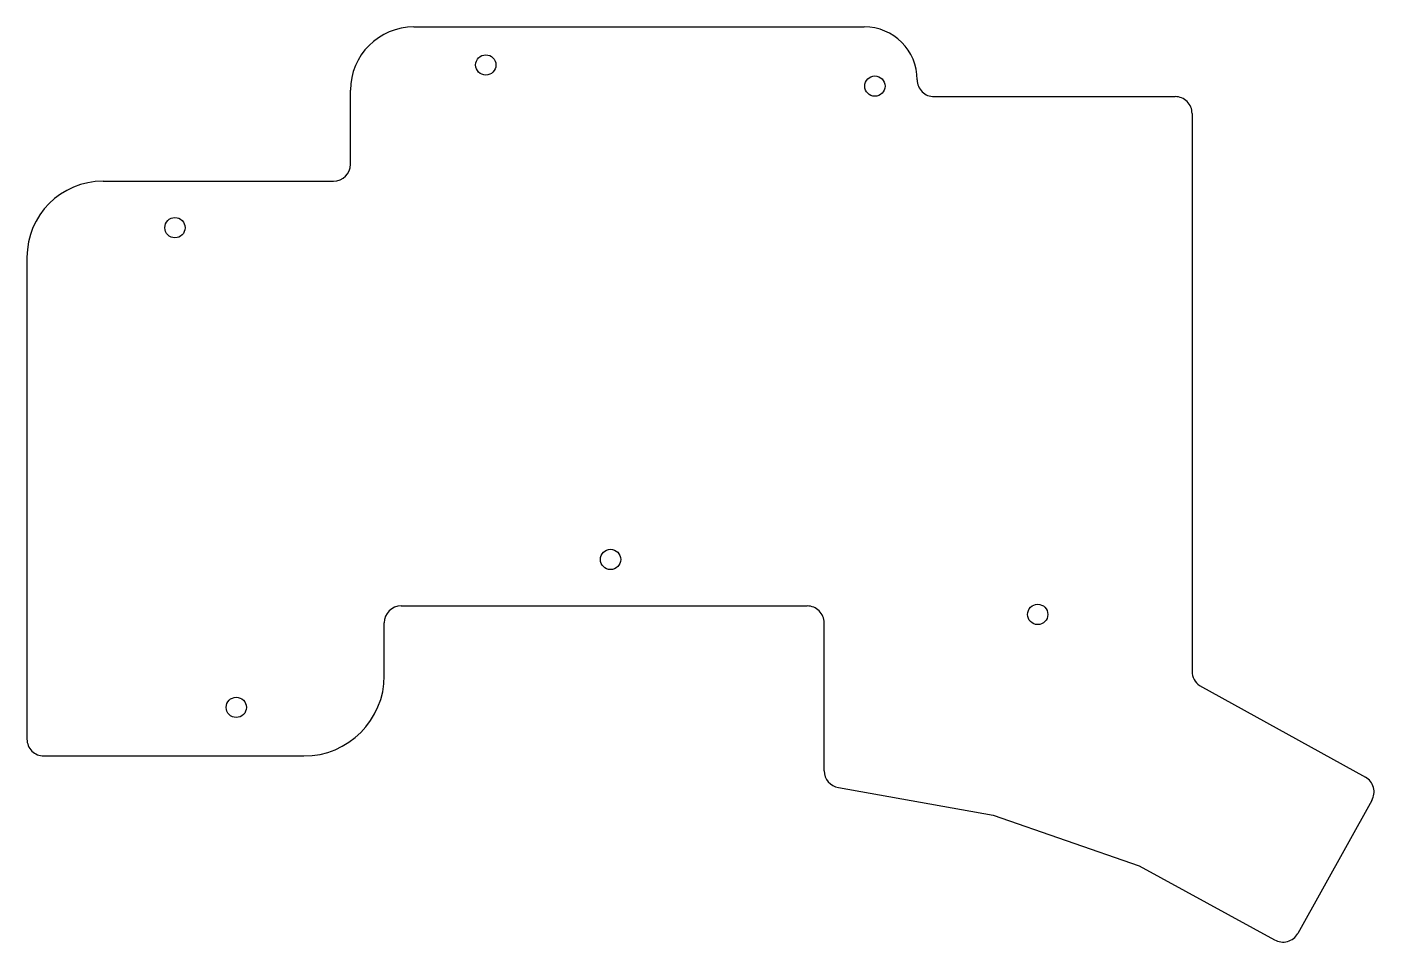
# Model space of a CAD drawing. Extents: x 19 to 178, y -126 to -18.
import ezdxf

# ---------------------------------------------------------------- set-up
doc = ezdxf.new("R2010")
doc.units = 0
doc.layers.add('BLACK', color=7, linetype='CONTINUOUS')

msp = doc.modelspace()

# ---------------------------------------------------------------- linework, layer by layer
at = {"layer": 'BLACK', "linetype": 'CONTINUOUS'}
for p, q in [((64.4186, -17.93875), (117.6686, -17.93875)), ((56.9186, -34.18875), (56.9186, -25.43875)), ((125.9186, -26.18875), (154.4186, -26.18875)), ((156.4186, -28.18875), (156.4186, -94.18875)), ((27.6686, -36.18875), (54.9186, -36.18875)), ((18.6686, -45.18875), (18.6686, -102.18875)), ((62.9186, -86.43875), (110.9186, -86.43875)), ((60.9186, -94.68875), (60.9186, -88.43875)), ((112.9186, -105.93875), (112.9186, -88.43875)), ((157.3092, -95.852851), (176.9186, -106.68875)), ((20.6686, -104.18875), (39.6686, -104.18875)), ((39.6686, -104.18875), (42.6686, -104.18875)), ((42.6686, -104.18875), (51.4186, -104.18875)), ((114.635757, -107.918649), (132.9186, -111.18875)), ((177.6686, -109.43875), (168.9186, -125.18875)), ((132.9186, -111.18875), (150.1686, -117.18875)), ((150.1686, -117.18875), (166.1686, -125.93875))]:
    msp.add_line(p, q, dxfattribs=at)
at = {"layer": 'BLACK'}
for centre in [(72.9186, -22.43875), (118.9186, -24.93875), (36.1686, -41.68875), (87.6686, -80.93875), (138.1686, -87.43875), (43.4186, -98.43875)]:
    msp.add_circle(centre, 1.2, dxfattribs=at)
for centre, radius, start, end in [((64.4186, -25.43875), 7.5, 90, 180), ((117.6686, -24.1888), 6.25005, 0.00045837, 90), ((125.9186, -24.1888), 1.99995, -180.00143239, -90), ((154.4186, -28.1887), 1.99995, -0.00143239, 90), ((54.9186, -34.18875), 2, -90, 0), ((27.6686, -45.18875), 9, 90, 180), ((62.9186, -88.43875), 2, 90, 180), ((110.9186, -88.4387), 1.99995, -0.00143239, 90), ((51.4186, -94.68875), 9.5, -90, 0), ((158.4186, -94.1887), 2.000042, -179.99856761, -123.6892571), ((20.6686, -102.1888), 1.99995, -180.00143239, -90), ((114.9186, -105.9387), 2.00005, -179.99856761, -98.12990789), ((175.9186, -108.4387), 2.015521, -29.74611534, 60.25441351), ((167.1686, -124.1888), 2.01554, -119.74558649, -29.74364722)]:
    msp.add_arc(centre, radius, start, end, dxfattribs=at)

doc.saveas('drawing.dxf')
